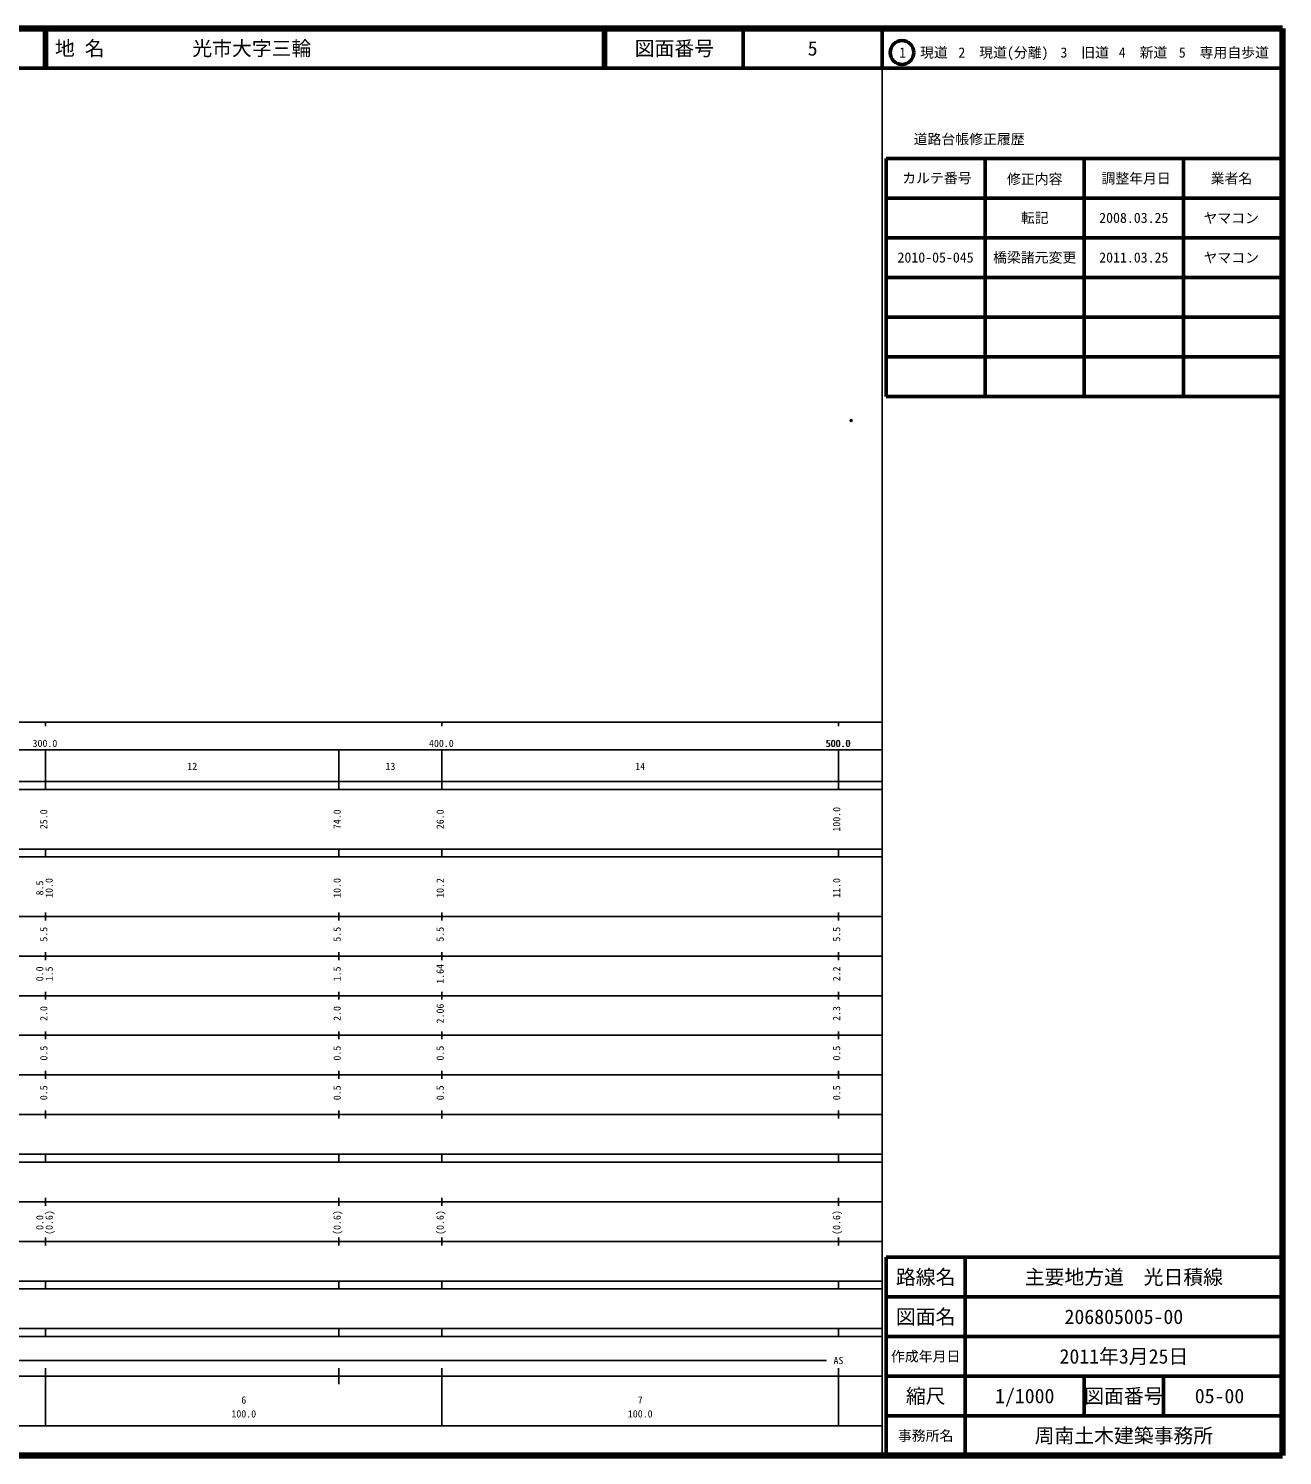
# Model space of a CAD drawing. Units: millimetres on the paper. Extents: x 40 to 680, y 20 to 380.
# Drawn here: x 363.7 to 680, y 20 to 380 of the extents above; entities that cross this region are included whole.
import ezdxf
from ezdxf.enums import TextEntityAlignment as Align

# ---------------------------------------------------------------- set-up
doc = ezdxf.new("R2010")
doc.units = ezdxf.units.MM
doc.header["$PDMODE"] = 32
doc.header["$PDSIZE"] = 0.5
doc.layers.add('M-OTRS', color=6, linetype='Continuous')
doc.layers.add('M-TTL-TXT', color=7, linetype='Continuous')
for name, color, linetype, lineweight in [('M-TTL', 2, 'Continuous', 140), ('M-TTL-BAND', 7, 'Continuous', 25), ('M-TTL-FRAM', 2, 'Continuous', 50), ('M-TTL-LINE', 7, 'Continuous', 50)]:
    doc.layers.add(name, color=color, linetype=linetype, lineweight=lineweight)
doc.styles.add('ＭＳ ゴシック', font='')
doc.styles.get('ＭＳ ゴシック').set_extended_font_data('MS Gothic')

msp = doc.modelspace()

# ---------------------------------------------------------------- linework, layer by layer
at = {"layer": 'M-OTRS'}
msp.add_point((571.197, 281.08), dxfattribs=at)
at = {"layer": 'M-TTL'}
for p, q in [((680, 380), (40, 380)), ((680, 20), (680, 380)), ((40, 20), (680, 20))]:
    msp.add_line(p, q, dxfattribs=at)
at = {"layer": 'M-TTL-BAND'}
for p, q in [((579, 20), (579, 370)), ((40, 205), (579, 205)), ((368, 205), (368, 204)), ((468, 205), (468, 204)), ((568, 205), (568, 204)), ((68, 198), (579, 198)), ((368, 188), (368, 198)), ((442, 188), (442, 198)), ((468, 188), (468, 198)), ((568, 188), (568, 198)), ((40, 190), (579, 190)), ((40, 188), (579, 188)), ((40, 173), (579, 173)), ((368, 171), (368, 173)), ((442, 171), (442, 173)), ((468, 171), (468, 173)), ((568, 171), (568, 173)), ((40, 171), (579, 171)), ((40, 156), (579, 156)), ((368, 155), (368, 157)), ((442, 155), (442, 157)), ((468, 155), (468, 157)), ((568, 155), (568, 157)), ((46, 146), (579, 146)), ((368, 145), (368, 147)), ((442, 145), (442, 147)), ((468, 145), (468, 147)), ((568, 145), (568, 147)), ((368, 135), (368, 137)), ((442, 135), (442, 137)), ((468, 135), (468, 137)), ((568, 135), (568, 137)), ((52, 136), (579, 136)), ((46, 126), (579, 126)), ((368, 125), (368, 127)), ((442, 125), (442, 127)), ((468, 125), (468, 127)), ((568, 125), (568, 127)), ((52, 116), (579, 116)), ((368, 115), (368, 117)), ((442, 115), (442, 117)), ((468, 115), (468, 117)), ((568, 115), (568, 117)), ((46, 106), (579, 106)), ((368, 105), (368, 107)), ((442, 105), (442, 107)), ((468, 105), (468, 107)), ((568, 105), (568, 107)), ((40, 96), (579, 96)), ((40, 94), (579, 94)), ((368, 94), (368, 96)), ((442, 94), (442, 96)), ((468, 94), (468, 96)), ((568, 94), (568, 96)), ((49, 84), (579, 84)), ((368, 83), (368, 85)), ((442, 83), (442, 85)), ((468, 83), (468, 85)), ((568, 83), (568, 85)), ((40, 74), (579, 74)), ((368, 73), (368, 75)), ((442, 73), (442, 75)), ((468, 73), (468, 75)), ((568, 73), (568, 75)), ((40, 64), (579, 64)), ((40, 62), (579, 62)), ((368, 62), (368, 64)), ((442, 62), (442, 64)), ((468, 62), (468, 64)), ((568, 62), (568, 64)), ((40, 52), (579, 52)), ((368, 50), (368, 52)), ((442, 50), (442, 52)), ((468, 50), (468, 52)), ((568, 50), (568, 52)), ((40, 50), (579, 50)), ((71, 44), (565, 44)), ((40, 40), (579, 40)), ((368, 27.5), (368, 42)), ((442, 38), (442, 42)), ((468, 27.5), (468, 42)), ((568, 27.5), (568, 42)), ((68, 27.5), (579, 27.5))]:
    msp.add_line(p, q, dxfattribs=at)
at = {"layer": 'M-TTL-FRAM'}
for p, q in [((580, 347.197), (580, 287.197)), ((580, 347.197), (680, 347.197)), ((580, 287.197), (680, 287.197)), ((680, 70), (580, 70)), ((580, 70), (580, 20))]:
    msp.add_line(p, q, dxfattribs=at)
at = {"layer": 'M-TTL-LINE'}
for p, q in [((367.75, 380), (367.75, 370)), ((368.25, 380), (368.25, 370)), ((508.747, 380), (508.747, 370)), ((509.247, 380), (509.247, 370)), ((543.997, 380), (543.997, 370)), ((579, 380), (579, 370)), ((40, 370), (680, 370)), ((605, 347.197), (605, 287.197)), ((630, 347.197), (630, 287.197)), ((655, 347.197), (655, 287.197)), ((580, 337.197), (680, 337.197)), ((580, 327.197), (680, 327.197)), ((580, 317.197), (680, 317.197)), ((580, 307.197), (680, 307.197)), ((580, 297.197), (680, 297.197)), ((600, 70), (600, 20)), ((680, 60), (580, 60)), ((680, 50), (580, 50)), ((680, 40), (580, 40)), ((630, 40), (630, 30)), ((650, 40), (650, 30)), ((680, 30), (580, 30))]:
    msp.add_line(p, q, dxfattribs=at)
msp.add_circle((584.031, 373.958), 3, dxfattribs=at)

# ---------------------------------------------------------------- texts
at = {"layer": 'M-TTL-BAND', "style": 'ＭＳ ゴシック'}
for s, p in [('300.0', (367.844, 198.195)), ('400.0', (467.844, 198.195)), ('500.0', (567.844, 198.195)), ('500.0', (568, 198.195)), ('12', (405, 192.405)), ('13', (455, 192.405)), ('14', (518, 192.405)), ('AS', (568, 42.5)), ('6', (418, 32.523)), ('7', (518, 32.523)), ('100.0', (418, 29.033)), ('100.0', (518, 29.033))]:
    msp.add_text(s, height=1.833, dxfattribs=at).set_placement(p, align=Align.BOTTOM_CENTER)
for s, p in [('25.0', (369, 180.5)), ('74.0', (443, 180.5)), ('26.0', (469, 180.5)), ('100.0', (569, 180.5)), ('8.5', (368, 163.174)), ('10.0', (370.37, 163.174)), ('10.0', (443, 163.174)), ('10.2', (469, 163.174)), ('11.0', (569, 163.174)), ('5.5', (369, 151.5)), ('5.5', (443, 151.5)), ('5.5', (469, 151.5)), ('5.5', (569, 151.5)), ('0.0', (368, 141.5)), ('1.5', (370.37, 141.5)), ('1.5', (443, 141.5)), ('1.64', (469, 141.5)), ('2.2', (569, 141.5)), ('2.0', (369, 131.5)), ('2.0', (443, 131.5)), ('2.06', (469, 131.5)), ('2.3', (569, 131.5)), ('0.5', (369.033, 121.5)), ('0.5', (443, 121.5)), ('0.5', (469, 121.5)), ('0.5', (569, 121.5)), ('0.5', (369, 111.5)), ('0.5', (443, 111.5)), ('0.5', (469, 111.5)), ('0.5', (569, 111.5)), ('0.0', (368, 78.764)), ('(0.6)', (370.37, 78.764)), ('(0.6)', (443, 78.764)), ('(0.6)', (469, 78.764)), ('(0.6)', (569, 78.764))]:
    msp.add_text(s, height=1.833, rotation=90, dxfattribs=at).set_placement(p, align=Align.BOTTOM_CENTER)
at = {"layer": 'M-TTL-TXT', "style": 'ＭＳ ゴシック'}
for s, p in [('地 名', (370.38, 375)), ('光市大字三輪', (405.024, 375))]:
    msp.add_text(s, height=3.666, dxfattribs=at).set_placement(p, align=Align.MIDDLE_LEFT)
for s, height, p in [('図面番号', 3.666, (526.622, 375)), ('5', 3.666, (561.497, 375)), ('1\u3000現道', 2.566, (589.448, 373.958)), ('2\u3000現道(分離)', 2.566, (609.619, 373.958)), ('3\u3000旧道', 2.566, (630.121, 373.958)), ('4\u3000新道', 2.566, (644.824, 373.958)), ('5\u3000専用自歩道', 2.566, (665.228, 373.958)), ('道路台帳修正履歴', 2.566, (600.968, 352.113)), ('カルテ番号', 2.566, (592.839, 342.277)), ('修正内容', 2.566, (617.509, 342.023)), ('調整年月日', 2.566, (643.089, 342.197)), ('業者名', 2.566, (667.134, 342.197)), ('転記', 2.566, (617.5, 332.245)), ('2008.03.25', 2.566, (642.5, 332.245)), ('ヤマコン', 2.566, (667.077, 332.189)), ('2010-05-045', 2.566, (592.5, 322.245)), ('橋梁諸元変更', 2.566, (617.5, 322.245)), ('2011.03.25', 2.566, (642.5, 322.245)), ('ヤマコン', 2.566, (667.077, 322.189)), ('路線名', 3.666, (590, 65)), ('路線名', 3.666, (590, 65)), ('主要地方道\u3000光日積線', 3.666, (640, 65)), ('図面名', 3.666, (590, 55)), ('図面名', 3.666, (590, 55)), ('206805005-00', 3.666, (640, 55)), ('2011年3月25日', 3.666, (640, 45)), ('作成年月日', 2.566, (590, 45)), ('作成年月日', 2.566, (590, 45)), ('縮尺', 3.666, (590, 35)), ('縮尺', 3.666, (590, 35)), ('1/1000', 3.666, (615, 35)), ('図面番号', 3.666, (640, 35)), ('図面番号', 3.666, (640, 35)), ('05-00', 3.666, (664.125, 35)), ('事務所名', 2.566, (590, 25)), ('事務所名', 2.566, (590, 25)), ('周南土木建築事務所', 3.666, (640, 25))]:
    msp.add_text(s, height=height, dxfattribs=at).set_placement(p, align=Align.MIDDLE_CENTER)

doc.saveas('drawing.dxf')
